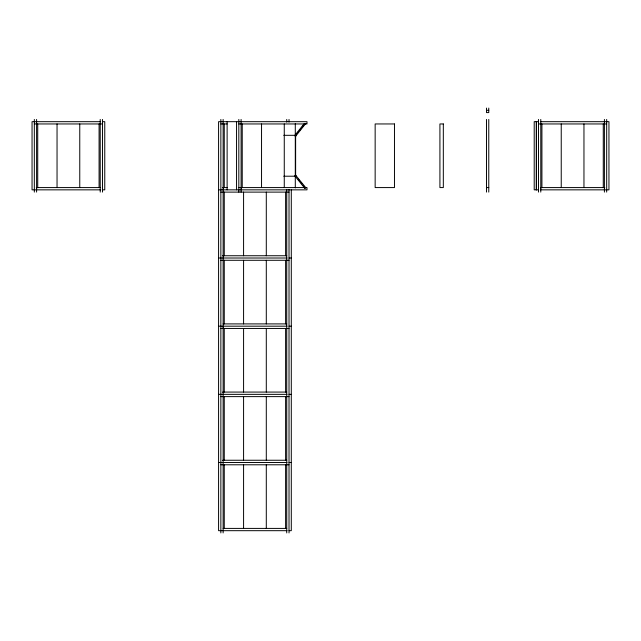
<?xml version="1.0" encoding="UTF-8"?>
<svg xmlns="http://www.w3.org/2000/svg" width="641" height="641" viewBox="0 0 641 641"><rect width="100%" height="100%" fill="white"/><g stroke="black" fill="none" stroke-linecap="round" stroke-linejoin="round"><path stroke-width="0.96" d="M36.809 188.117L36.289 187.597M223.34 188.142L222.788 187.589M241.312 188.142L240.72 187.581M540.996 188.117L540.675 187.677M304.723 188.142L305.453 187.573L305.725 188.134M604.415 188.142L604.8 187.645M305.829 123.401L295.781 136.036L294.972 135.988L294.796 135.451L304.171 123.729M295.838 175.442L305.781 187.709M295.781 136.036L294.812 135.427M305.789 123.513L304.876 123.441M223.236 327.896L222.756 328.168M297.063 133.52L298.273 132.006M299.491 130.492L303.73 125.187M36.681 123.417L36.289 123.649M223.212 123.417L222.788 123.657M241.184 123.417L240.72 123.665M486.495 110.316L488.771 110.316M100.517 121.678L32.05 121.678L32.05 189.848L100.517 189.848M102.488 121.678L104.763 121.678L104.763 189.848L102.488 189.848M538.512 121.678L534.209 121.678L534.209 189.848L538.512 189.848M540.483 121.678L608.95 121.678L608.95 189.848L540.483 189.848M34.326 123.953L102.488 123.953M220.857 123.953L227.162 123.953M238.821 123.953L306.991 123.953L306.991 121.678L218.581 121.678L218.581 530.684L287.048 530.684M538.512 123.953L606.674 123.953M295.854 135.035L296.334 135.035M283.771 135.315L295.629 135.315L295.629 176.211L283.771 176.211M295.854 176.211L296.334 176.211M36.593 187.573L100.22 187.573M223.124 187.573L227.162 187.573M238.821 187.573L306.991 187.573L306.991 189.848L218.581 189.848M486.495 187.573L488.771 187.573M540.78 187.573L604.407 187.573M220.857 192.116L289.019 192.116M223.124 255.743L286.751 255.743M218.581 258.011L287.048 258.011M289.019 258.011L291.294 258.011M220.857 260.286L289.019 260.286M223.124 323.905L286.751 323.905M218.581 326.181L287.048 326.181M289.019 326.181L291.294 326.181M220.857 328.456L289.019 328.456M223.124 392.076L286.751 392.076M218.581 394.351L287.048 394.351M289.019 394.351L291.294 394.351M220.857 396.619L289.019 396.619M223.124 460.246L286.751 460.246M218.581 462.514L287.048 462.514M289.019 462.514L291.294 462.514M220.857 464.789L289.019 464.789M223.124 528.408L286.751 528.408M289.019 530.684L291.294 530.684L291.294 189.848M222.756 255.743L223.268 256.071M222.756 392.084L223.34 392.621M222.756 460.246L223.252 460.55M295.741 175.177L294.78 175.778L304.796 188.294M298.273 179.24L299.491 180.754M300.701 182.276L301.911 183.791M303.121 185.305L304.94 187.573M606.674 119.426L606.674 192.1M604.407 119.426L604.407 192.1M603.269 123.953L603.269 187.573M583.959 123.953L583.959 187.573M561.236 123.953L561.236 187.573M541.917 123.953L541.917 187.573M540.78 119.426L540.78 192.1M538.512 119.426L538.512 192.1M536.485 121.678L536.485 189.848M536.237 121.678L536.237 189.848M488.771 108.065L488.771 112.592L486.495 112.592L486.495 108.065M488.771 119.426L488.771 192.1M486.495 119.426L486.495 192.1M295.293 123.657L295.293 187.869M289.019 119.426L289.019 122.102M289.019 189.424L289.019 532.935M286.751 119.426L286.751 122.102M286.751 189.424L286.751 532.935M285.614 192.116L285.614 255.743M285.614 260.286L285.614 323.905M285.614 328.456L285.614 392.076M285.614 396.619L285.614 460.246M285.614 464.789L285.614 528.408M284.267 123.953L284.267 187.573M266.295 192.116L266.295 255.743M266.295 260.286L266.295 323.905M266.295 328.456L266.295 392.076M266.295 396.619L266.295 460.246M266.295 464.789L266.295 528.408M261.544 123.953L261.544 187.573M243.58 192.116L243.58 255.743M243.58 260.286L243.58 323.905M243.58 328.456L243.58 392.076M243.58 396.619L243.58 460.246M243.58 464.789L243.58 528.408M242.234 123.953L242.234 187.573M241.096 119.426L241.096 192.1M238.821 119.426L238.821 192.1M236.553 121.678L236.553 189.848M227.122 121.678L227.122 189.848M224.262 123.953L224.262 187.573M224.262 192.116L224.262 255.743M224.262 260.286L224.262 323.905M224.262 328.456L224.262 392.076M224.262 396.619L224.262 460.246M224.262 464.789L224.262 528.408M223.124 119.426L223.124 532.935M220.857 119.426L220.857 532.935M102.488 119.426L102.488 192.1M100.22 119.426L100.22 192.1M99.083 123.953L99.083 187.573M79.764 123.953L79.764 187.573M57.041 123.953L57.041 187.573M37.731 123.953L37.731 187.573M36.593 119.426L36.593 192.1M34.326 119.426L34.326 192.1M394.471 123.953L375.153 123.953L375.153 187.573L394.471 187.573L394.471 123.953M443.324 123.953L439.918 123.953L439.918 187.573L443.324 187.573L443.324 123.953"/></g></svg>
